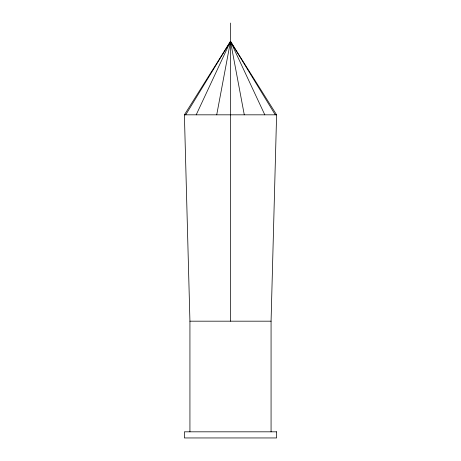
<?xml version="1.0" encoding="UTF-8"?>
<svg xmlns="http://www.w3.org/2000/svg" width="461" height="461" viewBox="0 0 461 461"><rect width="100%" height="100%" fill="white"/><g stroke="black" fill="none" stroke-linecap="round" stroke-linejoin="round"><path stroke-width="0.69" d="M271.068 431.819L271.068 321.179L276.6 114.824L230.5 41.404L184.4 114.824L189.932 321.179L189.932 431.819M216.716 114.824L230.5 41.404L275.28 114.824M196.196 114.824L230.5 41.404L264.804 114.824M185.72 114.824L230.5 41.404L244.284 114.824M184.4 114.824L276.6 114.824M189.932 321.179L271.068 321.179M230.5 23.05L230.5 321.179M276.6 431.819L184.4 431.819L184.4 437.95L276.6 437.95L276.6 431.819"/></g></svg>
